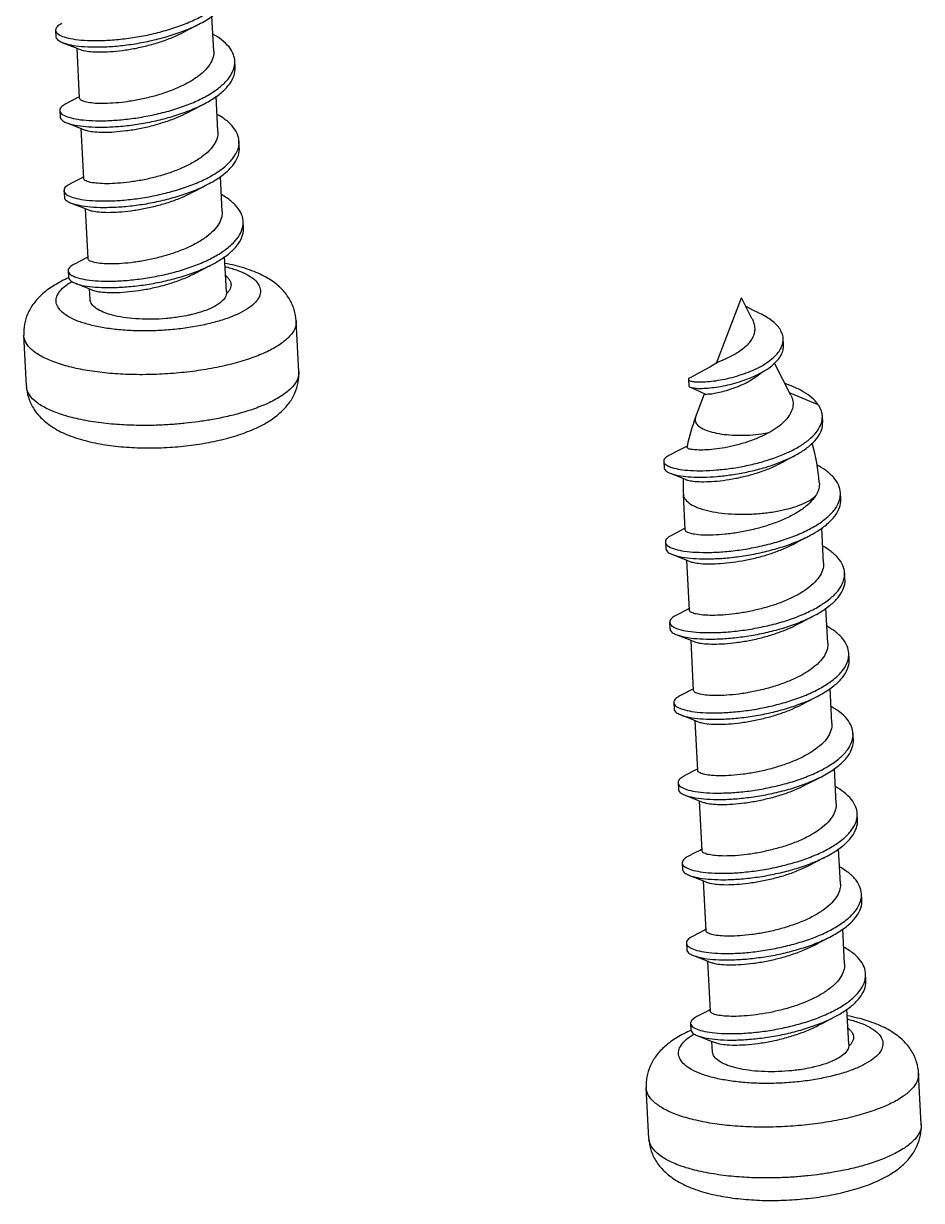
# Model space of a CAD drawing. Extents: x 2162 to 2434, y 31 to 217.
# Drawn here: x 2205.48 to 2218.64, y 31.41 to 48.64 of the extents above; entities that cross this region are included whole.
import ezdxf

# ---------------------------------------------------------------- set-up
doc = ezdxf.new("R2010")
doc.units = 0
doc.header["$LTSCALE"] = 30.734
doc.header["$MEASUREMENT"] = 0
doc.layers.get('0').update_dxf_attribs({"linetype": 'CONTINUOUS'})

msp = doc.modelspace()

# ---------------------------------------------------------------- linework, layer by layer
at = {"color": 7, "linetype": 'Continuous'}
for p, q in [((2207.891, 48.551), (2208.054, 48.635)), ((2208.272, 48.242), (2208.245, 48.754)), ((2205.953, 48.546), (2205.957, 48.452)), ((2207.829, 48.518), (2207.891, 48.551)), ((2206.305, 47.55), (2206.267, 48.282)), ((2208.585, 48.001), (2208.58, 48.095)), ((2208.333, 47.067), (2208.306, 47.579)), ((2206.281, 47.561), (2206.105, 47.47)), ((2206.304, 47.573), (2206.281, 47.561)), ((2207.953, 47.376), (2208.115, 47.46)), ((2206.014, 47.371), (2206.019, 47.277)), ((2207.891, 47.343), (2207.953, 47.376)), ((2206.367, 46.375), (2206.328, 47.107)), ((2208.646, 46.826), (2208.641, 46.92)), ((2206.343, 46.386), (2206.167, 46.295)), ((2206.365, 46.398), (2206.343, 46.386)), ((2208.395, 45.893), (2208.368, 46.404)), ((2206.076, 46.197), (2206.081, 46.103)), ((2206.428, 45.201), (2206.39, 45.933)), ((2208.708, 45.651), (2208.703, 45.745)), ((2206.404, 45.212), (2206.228, 45.12)), ((2206.427, 45.224), (2206.404, 45.212)), ((2208.456, 44.718), (2208.429, 45.23)), ((2206.137, 45.022), (2206.142, 44.928)), ((2208.014, 44.994), (2208.076, 45.027)), ((2208.076, 45.027), (2208.238, 45.111)), ((2206.46, 44.602), (2206.451, 44.758)), ((2208.456, 44.718), (2208.456, 44.687)), ((2215.638, 43.669), (2216.005, 44.628)), ((2216.16, 44.324), (2216.005, 44.628)), ((2216.067, 44.507), (2216.086, 44.495)), ((2209.519, 43.545), (2209.48, 44.289)), ((2205.524, 43.336), (2205.486, 44.08)), ((2216.622, 43.936), (2216.617, 44.03)), ((2215.649, 43.676), (2215.645, 43.674)), ((2216.732, 43.202), (2216.492, 43.672)), ((2216.179, 43.445), (2216.217, 43.472)), ((2215.23, 43.431), (2215.235, 43.337)), ((2216.706, 43.349), (2216.645, 43.373)), ((2215.333, 42.876), (2215.465, 43.221)), ((2215.408, 43.248), (2215.467, 43.219)), ((2216.714, 43.237), (2217.128, 43.066)), ((2217.197, 42.802), (2217.192, 42.896)), ((2215.21, 42.457), (2215.2, 42.451)), ((2214.867, 42.231), (2214.871, 42.137)), ((2215.182, 41.227), (2215.155, 41.746)), ((2217.462, 41.678), (2217.457, 41.772)), ((2215.163, 41.241), (2214.982, 41.147)), ((2215.181, 41.25), (2215.163, 41.241)), ((2217.21, 40.744), (2217.183, 41.256)), ((2214.891, 41.048), (2214.896, 40.954)), ((2216.768, 41.02), (2216.83, 41.053)), ((2216.83, 41.053), (2216.992, 41.137)), ((2215.244, 40.052), (2215.205, 40.784)), ((2217.523, 40.503), (2217.518, 40.597)), ((2215.225, 40.066), (2215.044, 39.972)), ((2215.242, 40.075), (2215.225, 40.066)), ((2217.272, 39.569), (2217.245, 40.081)), ((2214.953, 39.874), (2214.958, 39.78)), ((2216.829, 39.845), (2216.891, 39.878)), ((2216.891, 39.878), (2217.054, 39.962)), ((2215.305, 38.877), (2215.267, 39.609)), ((2217.585, 39.328), (2217.58, 39.422)), ((2215.286, 38.891), (2215.105, 38.797)), ((2215.304, 38.901), (2215.286, 38.891)), ((2216.953, 38.704), (2217.115, 38.788)), ((2217.333, 38.395), (2217.306, 38.907)), ((2215.014, 38.699), (2215.019, 38.605)), ((2216.891, 38.671), (2216.953, 38.704)), ((2215.367, 37.703), (2215.328, 38.435)), ((2217.646, 38.154), (2217.641, 38.248)), ((2215.348, 37.717), (2215.167, 37.623)), ((2215.365, 37.726), (2215.348, 37.717)), ((2217.014, 37.529), (2217.177, 37.613)), ((2217.395, 37.22), (2217.368, 37.732)), ((2215.076, 37.524), (2215.081, 37.43)), ((2216.952, 37.496), (2217.014, 37.529)), ((2215.428, 36.528), (2215.39, 37.26)), ((2217.708, 36.979), (2217.703, 37.073)), ((2215.427, 36.551), (2215.404, 36.539)), ((2217.456, 36.045), (2217.429, 36.557)), ((2217.076, 36.354), (2217.238, 36.438)), ((2215.137, 36.35), (2215.142, 36.256)), ((2217.014, 36.321), (2217.076, 36.354)), ((2215.49, 35.353), (2215.451, 36.085)), ((2217.769, 35.804), (2217.764, 35.898)), ((2215.466, 35.365), (2215.29, 35.273)), ((2215.489, 35.377), (2215.466, 35.365)), ((2217.518, 34.871), (2217.491, 35.382)), ((2215.199, 35.175), (2215.204, 35.081)), ((2217.075, 35.147), (2217.137, 35.18)), ((2217.137, 35.18), (2217.3, 35.264)), ((2215.551, 34.179), (2215.513, 34.911)), ((2217.831, 34.63), (2217.826, 34.724)), ((2215.527, 34.19), (2215.351, 34.099)), ((2215.55, 34.202), (2215.527, 34.19)), ((2217.579, 33.696), (2217.552, 34.208)), ((2215.26, 34), (2215.265, 33.906)), ((2217.137, 33.972), (2217.199, 34.005)), ((2217.199, 34.005), (2217.361, 34.089)), ((2215.583, 33.58), (2215.574, 33.736)), ((2217.579, 33.696), (2217.579, 33.665)), ((2218.642, 32.524), (2218.603, 33.267)), ((2214.648, 32.314), (2214.609, 33.058))]:
    msp.add_line(p, q, dxfattribs=at)
for points in [[(2206.058, 48.364), (2206.241, 48.292), (2206.312, 48.264)], [(2206.12, 47.189), (2206.303, 47.117), (2206.373, 47.089)], [(2207.952, 46.169), (2208.014, 46.201), (2208.099, 46.246), (2208.177, 46.286)], [(2206.181, 46.014), (2206.269, 45.98), (2206.364, 45.943), (2206.435, 45.915)], [(2206.243, 44.84), (2206.426, 44.768), (2206.496, 44.74)], [(2216.248, 44.41), (2216.184, 44.44), (2216.118, 44.475), (2216.086, 44.495)], [(2215.645, 43.674), (2215.543, 43.613), (2215.406, 43.537), (2215.255, 43.457)], [(2216.217, 43.472), (2216.249, 43.495), (2216.302, 43.531), (2216.351, 43.562)], [(2215.254, 43.319), (2215.322, 43.288), (2215.408, 43.248)], [(2215.2, 42.451), (2215.075, 42.386), (2214.953, 42.323)], [(2216.609, 42.22), (2216.633, 42.233), (2216.714, 42.277), (2216.787, 42.316)], [(2214.96, 42.058), (2215.049, 42.023), (2215.145, 41.984), (2215.191, 41.965)], [(2214.997, 40.866), (2215.18, 40.794), (2215.25, 40.766)], [(2215.058, 39.691), (2215.241, 39.62), (2215.312, 39.592)], [(2215.12, 38.517), (2215.303, 38.445), (2215.373, 38.417)], [(2215.181, 37.342), (2215.364, 37.27), (2215.435, 37.242)], [(2215.404, 36.539), (2215.313, 36.492), (2215.228, 36.448)], [(2215.243, 36.167), (2215.426, 36.096), (2215.496, 36.067)], [(2215.304, 34.993), (2215.488, 34.921), (2215.558, 34.893)], [(2215.366, 33.818), (2215.453, 33.784), (2215.549, 33.746), (2215.619, 33.718)]]:
    msp.add_lwpolyline(points, dxfattribs=at)
for centre, radius, start, end in [((2208.287, 46.913), 0.355, 340.6676, 346.0952), ((2208.364, 45.734), 0.34, 343.9819, 346.1451), ((2205.74, 43.346), 0.215, 182.6102, 188.794), ((2217.885, 41.897), 2.733, 159.0155, 168.1891), ((2216.029, 44.594), 1.978, 277.8249, 281.1336), ((2207.399, 46.716), 4.283, 277.8102, 281.82), ((2217.901, 41.894), 2.749, 168.1802, 168.4513), ((2214.391, 41.706), 2.765, 4.5133, 16.5217), ((2217.923, 41.891), 2.772, 178.1481, 182.9957), ((2217.103, 41.765), 0.355, 340.7578, 346.1018), ((2217.41, 35.891), 0.355, 340.6676, 346.0952), ((2217.487, 34.712), 0.34, 343.9819, 346.1451), ((2214.863, 32.324), 0.215, 182.6102, 188.794), ((2216.522, 35.694), 4.283, 277.8102, 281.82)]:
    msp.add_arc(centre, radius, start, end, dxfattribs=at)
for points, start_tangent, end_tangent in [([(2205.953, 48.546), (2205.955, 48.533), (2205.994, 48.488), (2206.078, 48.449), (2206.205, 48.419), (2206.37, 48.4), (2206.566, 48.395), (2206.786, 48.404), (2207.023, 48.429), (2207.268, 48.47), (2207.512, 48.528), (2207.745, 48.6), (2207.96, 48.686), (2208.148, 48.784), (2208.303, 48.892), (2208.419, 49.007), (2208.492, 49.126), (2208.509, 49.178)], (-0.003733, -0.999993), (0.238062, 0.97125)), ([(2208.054, 48.635), (2208.153, 48.69), (2208.308, 48.798), (2208.424, 48.913), (2208.497, 49.032), (2208.523, 49.152), (2208.523, 49.175)], (0.889658, 0.456628), (-0.05506, 0.998483)), ([(2206.044, 48.644), (2206.018, 48.63), (2205.963, 48.581), (2205.953, 48.546)], (-0.890897, -0.454206), (-0.003733, -0.999993)), ([(2206.058, 48.364), (2206.083, 48.355), (2206.21, 48.325), (2206.374, 48.306), (2206.571, 48.301), (2206.791, 48.31), (2207.028, 48.335), (2207.273, 48.377), (2207.517, 48.434), (2207.75, 48.506), (2207.965, 48.592), (2208.054, 48.635)], (0.934672, -0.355512), (0.889658, 0.456628)), ([(2205.958, 48.452), (2205.96, 48.439), (2205.999, 48.394), (2206.058, 48.364)], (-0.003733, -0.999993), (0.934672, -0.355512)), ([(2207.507, 48.382), (2207.686, 48.45), (2207.829, 48.518)], (0.948106, 0.317954), (0.883607, 0.468229)), ([(2208.58, 48.095), (2208.56, 48.188), (2208.495, 48.301), (2208.385, 48.406), (2208.26, 48.489)], (-0.055017, 0.998485), (-0.871636, 0.490154)), ([(2206.312, 48.264), (2206.367, 48.248), (2206.468, 48.233), (2206.599, 48.228), (2206.753, 48.233), (2206.928, 48.251), (2207.12, 48.281), (2207.316, 48.326), (2207.507, 48.382)], (0.926871, -0.37538), (0.948106, 0.317954)), ([(2208.272, 48.242), (2208.268, 48.18), (2208.23, 48.074), (2208.154, 47.97), (2208.043, 47.872), (2207.9, 47.78), (2207.73, 47.697), (2207.547, 47.627)], (0.051456, -0.998675), (-0.948106, -0.317954)), ([(2206.015, 47.371), (2206.018, 47.354), (2206.061, 47.309), (2206.149, 47.271), (2206.278, 47.242), (2206.444, 47.225), (2206.641, 47.22), (2206.861, 47.231), (2207.097, 47.256), (2207.34, 47.298), (2207.582, 47.355), (2207.814, 47.428), (2208.026, 47.513), (2208.213, 47.611), (2208.366, 47.718), (2208.481, 47.832), (2208.553, 47.951), (2208.571, 48.004)], (0.0152, -0.999884), (0.237985, 0.971269)), ([(2208.115, 47.46), (2208.211, 47.513), (2208.367, 47.62), (2208.483, 47.735), (2208.557, 47.853), (2208.585, 47.973), (2208.585, 48.001)], (0.889649, 0.456646), (-0.055063, 0.998483)), ([(2208.571, 48.004), (2208.58, 48.07), (2208.58, 48.095)], (0.237985, 0.971269), (-0.055017, 0.998485)), ([(2207.547, 47.627), (2207.355, 47.57), (2207.158, 47.526), (2206.966, 47.495), (2206.791, 47.478), (2206.635, 47.473), (2206.504, 47.478), (2206.404, 47.493), (2206.338, 47.515), (2206.307, 47.542), (2206.306, 47.55)], (-0.948106, -0.317954), (0.061522, 0.998106)), ([(2206.105, 47.47), (2206.071, 47.45), (2206.022, 47.402), (2206.015, 47.371)], (-0.888475, -0.458926), (0.0152, -0.999884)), ([(2206.12, 47.189), (2206.146, 47.18), (2206.273, 47.15), (2206.437, 47.132), (2206.632, 47.126), (2206.852, 47.136), (2207.088, 47.16), (2207.332, 47.201), (2207.575, 47.258), (2207.808, 47.33), (2208.023, 47.416), (2208.115, 47.46)], (0.93425, -0.356618), (0.889649, 0.456646)), ([(2206.02, 47.277), (2206.022, 47.264), (2206.061, 47.219), (2206.12, 47.189)], (-0.001208, -0.999999), (0.93425, -0.356618)), ([(2207.569, 47.208), (2207.752, 47.277), (2207.891, 47.343)], (0.948106, 0.317954), (0.883581, 0.468279)), ([(2208.641, 46.92), (2208.614, 47.032), (2208.541, 47.144), (2208.425, 47.248), (2208.322, 47.314)], (-0.053265, 0.99858), (-0.871265, 0.490813)), ([(2206.373, 47.089), (2206.426, 47.074), (2206.526, 47.059), (2206.657, 47.053), (2206.813, 47.058), (2206.988, 47.076), (2207.18, 47.106), (2207.377, 47.151), (2207.569, 47.208)], (0.925407, -0.378976), (0.948106, 0.317954)), ([(2208.333, 47.067), (2208.326, 46.99), (2208.285, 46.888), (2208.208, 46.788), (2208.098, 46.692), (2207.956, 46.602), (2207.789, 46.521), (2207.608, 46.452)], (0.050137, -0.998742), (-0.948106, -0.317954)), ([(2208.632, 46.828), (2208.642, 46.915), (2208.641, 46.92)], (0.239923, 0.970792), (-0.053265, 0.99858)), ([(2206.077, 46.197), (2206.084, 46.171), (2206.134, 46.128), (2206.229, 46.091), (2206.364, 46.064), (2206.536, 46.048), (2206.737, 46.046), (2206.96, 46.059), (2207.198, 46.087), (2207.442, 46.132), (2207.683, 46.192), (2207.912, 46.266), (2208.121, 46.354), (2208.302, 46.453), (2208.45, 46.562), (2208.558, 46.677), (2208.622, 46.796)], (0.064602, -0.997911), (0.330716, 0.94373)), ([(2208.177, 46.286), (2208.281, 46.343), (2208.435, 46.451), (2208.549, 46.566), (2208.621, 46.684), (2208.647, 46.804), (2208.646, 46.826)], (0.889672, 0.4566), (-0.054978, 0.998488)), ([(2207.608, 46.452), (2207.419, 46.396), (2207.226, 46.352), (2207.036, 46.322), (2206.859, 46.304), (2206.702, 46.298), (2206.568, 46.304), (2206.466, 46.318), (2206.399, 46.34), (2206.368, 46.368), (2206.368, 46.375)], (-0.948106, -0.317954), (0.063118, 0.998006)), ([(2206.167, 46.295), (2206.121, 46.268), (2206.079, 46.219), (2206.077, 46.197)], (-0.887917, -0.460005), (0.064602, -0.997911)), ([(2206.181, 46.014), (2206.213, 46.004), (2206.341, 45.974), (2206.507, 45.956), (2206.704, 45.952), (2206.925, 45.962), (2207.162, 45.987), (2207.406, 46.029), (2207.648, 46.087), (2207.881, 46.159), (2208.094, 46.245), (2208.177, 46.286)], (0.933019, -0.359827), (0.889672, 0.4566)), ([(2206.082, 46.103), (2206.084, 46.087), (2206.126, 46.042), (2206.181, 46.014)], (0.007134, -0.999975), (0.933019, -0.359827)), ([(2206.435, 45.915), (2206.488, 45.899), (2206.59, 45.884), (2206.724, 45.879), (2206.881, 45.884), (2207.057, 45.902), (2207.248, 45.933), (2207.441, 45.977), (2207.63, 46.033)], (0.92515, -0.379601), (0.948106, 0.317954)), ([(2207.63, 46.033), (2207.811, 46.101), (2207.952, 46.169)], (0.948106, 0.317954), (0.883591, 0.46826)), ([(2208.703, 45.745), (2208.702, 45.76), (2208.667, 45.876), (2208.586, 45.987), (2208.464, 46.089), (2208.384, 46.139)], (-0.050132, 0.998743), (-0.871008, 0.491269)), ([(2208.395, 45.893), (2208.388, 45.815), (2208.346, 45.712), (2208.27, 45.613), (2208.159, 45.517), (2208.017, 45.427), (2207.851, 45.346), (2207.67, 45.278)], (0.050274, -0.998735), (-0.948106, -0.317954)), ([(2208.694, 45.653), (2208.703, 45.745)], (0.239441, 0.970911), (-0.050132, 0.998743)), ([(2206.138, 45.022), (2206.15, 44.989), (2206.208, 44.947), (2206.31, 44.911), (2206.452, 44.886), (2206.628, 44.872), (2206.834, 44.873), (2207.06, 44.888), (2207.3, 44.919), (2207.543, 44.966), (2207.783, 45.028), (2208.009, 45.105), (2208.214, 45.195), (2208.39, 45.296), (2208.532, 45.406), (2208.633, 45.522), (2208.69, 45.641)], (0.104641, -0.99451), (0.275919, 0.961181)), ([(2208.238, 45.111), (2208.351, 45.174), (2208.503, 45.282), (2208.615, 45.397), (2208.685, 45.516), (2208.708, 45.635), (2208.708, 45.651)], (0.889695, 0.456555), (-0.054641, 0.998506)), ([(2207.67, 45.278), (2207.48, 45.222), (2207.288, 45.178), (2207.101, 45.147), (2206.925, 45.129), (2206.767, 45.123), (2206.631, 45.129), (2206.527, 45.144), (2206.46, 45.166), (2206.43, 45.193), (2206.429, 45.2)], (-0.948106, -0.317954), (0.060461, 0.998171)), ([(2206.228, 45.121), (2206.173, 45.085), (2206.138, 45.036), (2206.138, 45.022)], (-0.891849, -0.452333), (0.104641, -0.99451)), ([(2206.243, 44.84), (2206.279, 44.827), (2206.41, 44.798), (2206.577, 44.781), (2206.776, 44.777), (2206.997, 44.788), (2207.235, 44.814), (2207.479, 44.857), (2207.721, 44.915), (2207.953, 44.988), (2208.165, 45.075), (2208.238, 45.111)], (0.932008, -0.362438), (0.889695, 0.456555)), ([(2206.496, 44.74), (2206.562, 44.721), (2206.674, 44.708), (2206.817, 44.704), (2206.986, 44.713), (2207.174, 44.735), (2207.372, 44.771), (2207.573, 44.821), (2207.769, 44.885), (2207.95, 44.962), (2208.014, 44.994)], (0.930923, -0.365215), (0.883695, 0.468063)), ([(2208.437, 45.085), (2208.455, 45.08), (2208.626, 45.027), (2208.764, 44.964), (2208.867, 44.893), (2208.932, 44.814), (2208.956, 44.732), (2208.94, 44.648), (2208.883, 44.563), (2208.787, 44.481), (2208.655, 44.404), (2208.49, 44.334), (2208.297, 44.273), (2208.082, 44.221), (2207.849, 44.182)], (0.970934, -0.239348), (-0.990605, -0.136752)), ([(2209.48, 44.289), (2209.45, 44.455), (2209.376, 44.617), (2209.256, 44.767), (2209.086, 44.899), (2208.865, 45.01), (2208.584, 45.099), (2208.435, 45.132)], (-0.052302, 0.998631), (-0.98225, 0.187577)), ([(2206.144, 44.92), (2205.939, 44.814), (2205.763, 44.686), (2205.632, 44.545), (2205.544, 44.394), (2205.496, 44.239), (2205.486, 44.08)], (-0.91484, -0.403817), (0.052302, -0.998631)), ([(2207.849, 44.182), (2207.606, 44.156), (2207.359, 44.143), (2207.114, 44.144), (2206.879, 44.159), (2206.659, 44.188), (2206.461, 44.229), (2206.291, 44.282), (2206.152, 44.345), (2206.049, 44.417), (2205.985, 44.495), (2205.96, 44.577), (2205.977, 44.661), (2206.034, 44.746), (2206.129, 44.828), (2206.191, 44.867)], (-0.990605, -0.136752), (0.863374, 0.504564)), ([(2206.143, 44.928), (2206.147, 44.91), (2206.191, 44.865), (2206.243, 44.84)], (0.018739, -0.999824), (0.932008, -0.362438)), ([(2208.445, 44.952), (2208.457, 44.941), (2208.492, 44.905), (2208.513, 44.869), (2208.523, 44.834), (2208.523, 44.797), (2208.512, 44.76), (2208.49, 44.723)], (0.773972, -0.63322), (-0.606592, -0.795013)), ([(2208.456, 44.687), (2208.428, 44.618), (2208.36, 44.551), (2208.255, 44.487), (2208.118, 44.431), (2207.954, 44.384), (2207.903, 44.372)], (-0.119724, -0.992807), (-0.977634, -0.210314)), ([(2208.49, 44.723), (2208.456, 44.687)], (-0.606592, -0.795013), (-0.738437, -0.674323)), ([(2207.903, 44.372), (2207.77, 44.347), (2207.574, 44.323), (2207.372, 44.313), (2207.175, 44.317), (2206.988, 44.334), (2206.821, 44.364), (2206.68, 44.406), (2206.57, 44.458), (2206.496, 44.519), (2206.462, 44.584), (2206.46, 44.602)], (-0.977634, -0.210314), (-0.040445, 0.999182)), ([(2216.16, 44.324), (2216.171, 44.301), (2216.194, 44.231), (2216.2, 44.16), (2216.187, 44.089), (2216.154, 44.018), (2216.105, 43.952)], (0.453634, -0.891188), (-0.665683, -0.746235)), ([(2216.617, 44.03), (2216.617, 44.038), (2216.599, 44.112), (2216.56, 44.183), (2216.502, 44.249), (2216.429, 44.308), (2216.345, 44.362), (2216.253, 44.408), (2216.248, 44.41)], (-0.051389, 0.998679), (-0.911254, 0.411844)), ([(2209.48, 44.289), (2209.48, 44.288), (2209.458, 44.175), (2209.382, 44.063), (2209.255, 43.954), (2209.079, 43.851), (2208.859, 43.757), (2208.602, 43.675), (2208.314, 43.607), (2208.004, 43.555)], (0.052839, -0.998603), (-0.990605, -0.136752)), ([(2208.004, 43.555), (2207.68, 43.52), (2207.35, 43.503), (2207.023, 43.504), (2206.71, 43.524), (2206.417, 43.562), (2206.154, 43.617), (2205.926, 43.688), (2205.741, 43.772), (2205.604, 43.867), (2205.518, 43.971), (2205.486, 44.08)], (-0.990605, -0.136752), (-0.05284, 0.998603)), ([(2216.606, 43.942), (2216.611, 43.961), (2216.617, 44.03)], (0.285765, 0.9583), (-0.051389, 0.998679)), ([(2215.231, 43.432), (2215.242, 43.417), (2215.284, 43.403), (2215.355, 43.395), (2215.451, 43.396), (2215.566, 43.405), (2215.696, 43.424), (2215.834, 43.453), (2215.974, 43.492), (2216.111, 43.54), (2216.24, 43.597), (2216.355, 43.661), (2216.452, 43.731), (2216.528, 43.806), (2216.582, 43.883), (2216.606, 43.942)], (0.255527, -0.966802), (0.285765, 0.9583)), ([(2216.105, 43.952), (2216.039, 43.889), (2215.963, 43.832), (2215.883, 43.785), (2215.806, 43.746), (2215.738, 43.715), (2215.684, 43.692), (2215.649, 43.676)], (-0.665683, -0.746235), (-0.874505, -0.485017)), ([(2216.351, 43.562), (2216.36, 43.567), (2216.457, 43.637), (2216.533, 43.712), (2216.587, 43.789), (2216.616, 43.867), (2216.622, 43.936)], (0.850016, 0.526756), (-0.051389, 0.998679)), ([(2209.519, 43.545), (2209.502, 43.443), (2209.427, 43.325), (2209.294, 43.211), (2209.11, 43.103), (2208.896, 43.013), (2208.671, 42.94), (2208.446, 42.883), (2208.232, 42.841), (2208.043, 42.811)], (0.046171, -0.998934), (-0.990605, -0.136752)), ([(2208.276, 42.524), (2208.563, 42.597), (2208.835, 42.694), (2209.066, 42.811), (2209.241, 42.94), (2209.372, 43.081), (2209.46, 43.231), (2209.508, 43.386), (2209.519, 43.545)], (0.978615, 0.205699), (-0.052302, 0.998631)), ([(2215.255, 43.457), (2215.252, 43.456), (2215.23, 43.435), (2215.231, 43.432)], (-0.892811, -0.450432), (0.255527, -0.966802)), ([(2215.253, 43.318), (2215.289, 43.309), (2215.36, 43.301), (2215.456, 43.302), (2215.571, 43.311), (2215.701, 43.33), (2215.839, 43.359), (2215.979, 43.398), (2216.116, 43.446), (2216.245, 43.503), (2216.351, 43.562)], (0.862816, -0.505519), (0.850016, 0.526756)), ([(2215.468, 43.219), (2215.468, 43.218), (2215.496, 43.217), (2215.552, 43.221), (2215.633, 43.234), (2215.732, 43.256), (2215.843, 43.288), (2215.959, 43.33), (2216.073, 43.383), (2216.179, 43.445)], (-0.198973, -0.980005), (0.831636, 0.555322)), ([(2205.524, 43.336), (2205.554, 43.17), (2205.628, 43.009), (2205.749, 42.859), (2205.918, 42.727), (2206.14, 42.615), (2206.42, 42.526), (2206.72, 42.468), (2207.029, 42.437), (2207.346, 42.428), (2207.665, 42.44), (2207.981, 42.473)], (0.052302, -0.998631), (0.990605, 0.136752)), ([(2208.043, 42.811), (2207.859, 42.789), (2207.656, 42.771), (2207.429, 42.76), (2207.173, 42.758), (2206.887, 42.769), (2206.581, 42.8), (2206.291, 42.85), (2206.039, 42.918), (2205.83, 43.002), (2205.672, 43.099), (2205.57, 43.206), (2205.527, 43.313)], (-0.990605, -0.136752), (-0.152818, 0.988254)), ([(2215.236, 43.338), (2215.246, 43.323), (2215.253, 43.318)], (0.255527, -0.966802), (0.862816, -0.505519)), ([(2217.128, 43.066), (2217.038, 43.163), (2216.913, 43.251), (2216.76, 43.327), (2216.706, 43.349)], (-0.58076, 0.814075), (-0.932809, 0.360371)), ([(2216.732, 43.202), (2216.75, 43.158), (2216.763, 43.072), (2216.746, 42.983), (2216.701, 42.896), (2216.629, 42.811), (2216.531, 42.729), (2216.411, 42.653)], (0.454434, -0.890781), (-0.872481, -0.488647)), ([(2217.192, 42.896), (2217.179, 42.967), (2217.128, 43.066)], (-0.054159, 0.998532), (-0.58076, 0.814075)), ([(2214.868, 42.231), (2214.87, 42.217), (2214.908, 42.175), (2214.988, 42.14), (2215.107, 42.114), (2215.26, 42.098), (2215.44, 42.095), (2215.642, 42.105), (2215.858, 42.13), (2216.079, 42.169), (2216.297, 42.222), (2216.505, 42.289), (2216.696, 42.367), (2216.862, 42.455), (2216.998, 42.552), (2217.1, 42.654), (2217.165, 42.759), (2217.182, 42.806)], (0.002056, -0.999998), (0.258471, 0.966019)), ([(2215.333, 42.876), (2215.327, 42.831), (2215.353, 42.774), (2215.416, 42.723), (2215.514, 42.679), (2215.641, 42.645), (2215.79, 42.623), (2215.955, 42.614), (2216.128, 42.617), (2216.298, 42.634)], (-0.347417, -0.937711), (0.990605, 0.136752)), ([(2216.787, 42.316), (2216.867, 42.362), (2217.003, 42.458), (2217.105, 42.56), (2217.17, 42.665), (2217.196, 42.77), (2217.196, 42.802)], (0.883042, 0.469295), (-0.054159, 0.998532)), ([(2217.182, 42.806), (2217.191, 42.864), (2217.192, 42.896)], (0.258471, 0.966019), (-0.054159, 0.998532)), ([(2216.411, 42.653), (2216.263, 42.58), (2216.1, 42.518), (2215.931, 42.469), (2215.764, 42.432), (2215.607, 42.409), (2215.468, 42.398), (2215.353, 42.398), (2215.268, 42.407), (2215.219, 42.424), (2215.208, 42.444)], (-0.872481, -0.488647), (-0.068035, 0.997683)), ([(2214.953, 42.323), (2214.925, 42.307), (2214.875, 42.262), (2214.868, 42.231)], (-0.890653, -0.454683), (0.002056, -0.999998)), ([(2214.96, 42.058), (2214.993, 42.046), (2215.112, 42.02), (2215.265, 42.004), (2215.445, 42.001), (2215.647, 42.011), (2215.863, 42.036), (2216.083, 42.075), (2216.302, 42.128), (2216.51, 42.195), (2216.7, 42.273), (2216.787, 42.316)], (0.930599, -0.366041), (0.883042, 0.469295)), ([(2214.872, 42.137), (2214.875, 42.123), (2214.913, 42.081), (2214.96, 42.058)], (0.002056, -0.999998), (0.930599, -0.366041)), ([(2215.191, 41.963), (2215.213, 41.957), (2215.299, 41.941), (2215.419, 41.934), (2215.567, 41.937), (2215.736, 41.953), (2215.919, 41.983), (2216.109, 42.026), (2216.296, 42.083), (2216.472, 42.152), (2216.609, 42.22)], (0.944821, -0.327588), (0.874162, 0.485634)), ([(2217.457, 41.772), (2217.429, 41.886), (2217.354, 41.998), (2217.236, 42.102), (2217.114, 42.178)], (-0.053049, 0.998592), (-0.88121, 0.472725)), ([(2217.147, 41.924), (2217.148, 41.897), (2217.133, 41.811), (2217.093, 41.726)], (0.079626, -0.996825), (-0.535307, -0.844658)), ([(2215.155, 41.746), (2215.167, 41.701), (2215.218, 41.637), (2215.307, 41.579), (2215.432, 41.531), (2215.586, 41.493), (2215.763, 41.468), (2215.957, 41.457), (2216.158, 41.46), (2216.36, 41.476), (2216.552, 41.506), (2216.729, 41.548), (2216.882, 41.6), (2217.005, 41.66), (2217.093, 41.726)], (0.062764, -0.998028), (0.713221, 0.70094)), ([(2217.093, 41.726), (2217.006, 41.622), (2216.883, 41.522), (2216.73, 41.432), (2216.554, 41.352), (2216.361, 41.284), (2216.159, 41.229), (2215.958, 41.189), (2215.765, 41.163), (2215.59, 41.151), (2215.439, 41.151), (2215.318, 41.163), (2215.234, 41.184), (2215.189, 41.21), (2215.184, 41.227)], (-0.535307, -0.844658), (-0.079718, 0.996817)), ([(2217.448, 41.679), (2217.457, 41.768), (2217.457, 41.772)], (0.239835, 0.970814), (-0.053049, 0.998592)), ([(2214.893, 41.048), (2214.897, 41.027), (2214.943, 40.983), (2215.035, 40.946), (2215.168, 40.917), (2215.338, 40.901), (2215.539, 40.898), (2215.763, 40.909), (2216.002, 40.937), (2216.247, 40.981), (2216.49, 41.041), (2216.721, 41.115), (2216.932, 41.204), (2217.115, 41.303), (2217.264, 41.412), (2217.373, 41.528), (2217.438, 41.648)], (0.03327, -0.999446), (0.329249, 0.944243)), ([(2216.992, 41.137), (2217.12, 41.209), (2217.269, 41.319), (2217.378, 41.434), (2217.443, 41.554), (2217.462, 41.674), (2217.462, 41.678)], (0.889734, 0.45648), (-0.053049, 0.998592)), ([(2214.982, 41.147), (2214.944, 41.124), (2214.897, 41.076), (2214.893, 41.048)], (-0.887789, -0.46025), (0.03327, -0.999446)), ([(2214.997, 40.866), (2215.04, 40.852), (2215.173, 40.823), (2215.343, 40.807), (2215.544, 40.804), (2215.768, 40.815), (2216.007, 40.843), (2216.252, 40.887), (2216.495, 40.947), (2216.726, 41.021), (2216.937, 41.11), (2216.992, 41.137)], (0.931217, -0.364466), (0.889734, 0.45648)), ([(2214.897, 40.954), (2214.902, 40.934), (2214.948, 40.889), (2214.997, 40.866)], (0.03327, -0.999446), (0.931217, -0.364466)), ([(2215.25, 40.766), (2215.303, 40.751), (2215.407, 40.735), (2215.542, 40.73), (2215.7, 40.736), (2215.875, 40.754), (2216.062, 40.784), (2216.256, 40.828), (2216.446, 40.884)], (0.924825, -0.380392), (0.948106, 0.317954)), ([(2216.446, 40.884), (2216.62, 40.95), (2216.768, 41.02)], (0.948106, 0.317954), (0.883624, 0.468196)), ([(2217.518, 40.597), (2217.493, 40.705), (2217.421, 40.817), (2217.305, 40.922), (2217.199, 40.991)], (-0.054071, 0.998537), (-0.871298, 0.490754)), ([(2217.21, 40.744), (2217.203, 40.667), (2217.16, 40.561), (2217.081, 40.461), (2216.971, 40.366), (2216.831, 40.278), (2216.666, 40.198), (2216.485, 40.129)], (0.050461, -0.998726), (-0.948106, -0.317954)), ([(2217.509, 40.505), (2217.519, 40.587), (2217.518, 40.597)], (0.240129, 0.970741), (-0.054071, 0.998537)), ([(2214.954, 39.874), (2214.957, 39.855), (2215.001, 39.811), (2215.09, 39.773), (2215.221, 39.744), (2215.39, 39.727), (2215.589, 39.723), (2215.812, 39.734), (2216.05, 39.761), (2216.295, 39.804), (2216.538, 39.862), (2216.77, 39.936), (2216.982, 40.024), (2217.167, 40.123), (2217.318, 40.232), (2217.43, 40.347), (2217.497, 40.466), (2217.509, 40.505)], (0.017339, -0.99985), (0.240129, 0.970741)), ([(2217.054, 39.962), (2217.172, 40.029), (2217.323, 40.138), (2217.435, 40.253), (2217.502, 40.372), (2217.524, 40.493), (2217.523, 40.503)], (0.889711, 0.456524), (-0.054071, 0.998537)), ([(2216.485, 40.129), (2216.295, 40.073), (2216.099, 40.029), (2215.909, 39.998), (2215.735, 39.981), (2215.578, 39.975), (2215.444, 39.981), (2215.341, 39.996), (2215.275, 40.018), (2215.245, 40.045), (2215.245, 40.052)], (-0.948106, -0.317954), (0.059025, 0.998256)), ([(2215.044, 39.972), (2215.01, 39.952), (2214.96, 39.904), (2214.954, 39.874)], (-0.88848, -0.458916), (0.017339, -0.99985)), ([(2215.058, 39.691), (2215.095, 39.679), (2215.226, 39.65), (2215.395, 39.633), (2215.594, 39.629), (2215.817, 39.64), (2216.055, 39.667), (2216.3, 39.71), (2216.543, 39.768), (2216.775, 39.842), (2216.987, 39.93), (2217.054, 39.962)], (0.932016, -0.362416), (0.889711, 0.456524)), ([(2216.507, 39.71), (2216.688, 39.778), (2216.829, 39.845)], (0.948106, 0.317954), (0.883596, 0.46825)), ([(2214.959, 39.78), (2214.962, 39.761), (2215.006, 39.717), (2215.058, 39.691)], (0.017339, -0.99985), (0.932016, -0.362416)), ([(2215.312, 39.591), (2215.363, 39.576), (2215.466, 39.561), (2215.6, 39.556), (2215.757, 39.561), (2215.931, 39.578), (2216.121, 39.609), (2216.317, 39.653), (2216.507, 39.71)], (0.924125, -0.382089), (0.948106, 0.317954)), ([(2217.58, 39.422), (2217.557, 39.524), (2217.488, 39.637), (2217.374, 39.742), (2217.26, 39.816)], (-0.054739, 0.998501), (-0.871421, 0.490536)), ([(2217.272, 39.57), (2217.265, 39.491), (2217.221, 39.385), (2217.141, 39.284), (2217.029, 39.189), (2216.89, 39.102), (2216.726, 39.023), (2216.547, 38.955)], (0.050403, -0.998729), (-0.948106, -0.317954)), ([(2215.015, 38.699), (2215.018, 38.683), (2215.059, 38.638), (2215.146, 38.6), (2215.275, 38.57), (2215.441, 38.552), (2215.639, 38.548), (2215.86, 38.558), (2216.098, 38.584), (2216.343, 38.626), (2216.586, 38.684), (2216.819, 38.757), (2217.033, 38.844), (2217.219, 38.943), (2217.372, 39.051), (2217.486, 39.166), (2217.556, 39.285), (2217.571, 39.331)], (0.00453, -0.99999), (0.238625, 0.971112)), ([(2217.115, 38.788), (2217.224, 38.849), (2217.377, 38.957), (2217.491, 39.072), (2217.561, 39.191), (2217.585, 39.311), (2217.585, 39.328)], (0.889685, 0.456575), (-0.054739, 0.998501)), ([(2217.571, 39.331), (2217.58, 39.405), (2217.58, 39.422)], (0.238625, 0.971112), (-0.054739, 0.998501)), ([(2215.105, 38.797), (2215.075, 38.78), (2215.023, 38.732), (2215.015, 38.699)], (-0.889556, -0.456827), (0.00453, -0.99999)), ([(2215.12, 38.517), (2215.151, 38.506), (2215.28, 38.476), (2215.446, 38.458), (2215.644, 38.454), (2215.865, 38.464), (2216.103, 38.49), (2216.348, 38.532), (2216.591, 38.59), (2216.824, 38.663), (2217.038, 38.75), (2217.115, 38.788)], (0.933207, -0.359338), (0.889685, 0.456575)), ([(2216.547, 38.955), (2216.356, 38.898), (2216.159, 38.854), (2215.968, 38.823), (2215.792, 38.806), (2215.638, 38.8), (2215.506, 38.806), (2215.403, 38.821), (2215.337, 38.843), (2215.307, 38.87), (2215.306, 38.877)], (-0.948106, -0.317954), (0.060055, 0.998195)), ([(2216.569, 38.535), (2216.748, 38.603), (2216.891, 38.671)], (0.948106, 0.317954), (0.883603, 0.468237)), ([(2217.641, 38.248), (2217.621, 38.342), (2217.554, 38.456), (2217.443, 38.562), (2217.321, 38.642)], (-0.05506, 0.998483), (-0.87155, 0.490306)), ([(2215.02, 38.605), (2215.022, 38.589), (2215.064, 38.544), (2215.12, 38.517)], (0.00453, -0.99999), (0.933207, -0.359338)), ([(2215.373, 38.417), (2215.425, 38.401), (2215.528, 38.386), (2215.66, 38.381), (2215.814, 38.386), (2215.99, 38.403), (2216.181, 38.434), (2216.378, 38.479), (2216.569, 38.535)], (0.924704, -0.380688), (0.948106, 0.317954)), ([(2217.333, 38.395), (2217.326, 38.317), (2217.283, 38.212), (2217.204, 38.111), (2217.092, 38.016), (2216.951, 37.927), (2216.787, 37.848), (2216.608, 37.78)], (0.050525, -0.998723), (-0.948106, -0.317954)), ([(2215.077, 37.524), (2215.078, 37.511), (2215.117, 37.466), (2215.201, 37.427), (2215.328, 37.397), (2215.493, 37.378), (2215.689, 37.373), (2215.909, 37.382), (2216.146, 37.407), (2216.391, 37.449), (2216.635, 37.506), (2216.868, 37.578), (2217.083, 37.664), (2217.271, 37.762), (2217.427, 37.87), (2217.542, 37.985), (2217.615, 38.104), (2217.632, 38.157)], (-0.003733, -0.999993), (0.238062, 0.97125)), ([(2217.177, 37.613), (2217.276, 37.668), (2217.431, 37.776), (2217.547, 37.891), (2217.62, 38.01), (2217.647, 38.13), (2217.646, 38.154)], (0.889658, 0.456628), (-0.05506, 0.998483)), ([(2217.632, 38.157), (2217.642, 38.224), (2217.641, 38.248)], (0.238062, 0.97125), (-0.05506, 0.998483)), ([(2216.608, 37.78), (2216.417, 37.723), (2216.221, 37.679), (2216.03, 37.648), (2215.854, 37.631), (2215.7, 37.626), (2215.569, 37.631), (2215.468, 37.646), (2215.4, 37.667), (2215.369, 37.694), (2215.368, 37.703)], (-0.948106, -0.317954), (0.054976, 0.998488)), ([(2215.167, 37.622), (2215.141, 37.608), (2215.086, 37.56), (2215.077, 37.524)], (-0.890897, -0.454206), (-0.003733, -0.999993)), ([(2215.181, 37.342), (2215.206, 37.333), (2215.333, 37.303), (2215.497, 37.284), (2215.694, 37.279), (2215.914, 37.288), (2216.151, 37.314), (2216.396, 37.355), (2216.64, 37.412), (2216.873, 37.484), (2217.088, 37.57), (2217.177, 37.613)], (0.934672, -0.355512), (0.889658, 0.456628)), ([(2215.081, 37.43), (2215.083, 37.417), (2215.122, 37.372), (2215.181, 37.342)], (-0.003733, -0.999993), (0.934672, -0.355512)), ([(2216.63, 37.36), (2216.809, 37.428), (2216.952, 37.496)], (0.948106, 0.317954), (0.883607, 0.468229)), ([(2217.703, 37.073), (2217.683, 37.166), (2217.618, 37.279), (2217.509, 37.384), (2217.383, 37.467)], (-0.055017, 0.998485), (-0.871636, 0.490154)), ([(2215.435, 37.242), (2215.49, 37.226), (2215.591, 37.211), (2215.722, 37.206), (2215.876, 37.211), (2216.051, 37.229), (2216.243, 37.26), (2216.439, 37.304), (2216.63, 37.36)], (0.926871, -0.37538), (0.948106, 0.317954)), ([(2217.395, 37.22), (2217.391, 37.158), (2217.353, 37.052), (2217.277, 36.949), (2217.166, 36.85), (2217.023, 36.758), (2216.854, 36.675), (2216.67, 36.605)], (0.051456, -0.998675), (-0.948106, -0.317954)), ([(2217.694, 36.982), (2217.703, 37.048), (2217.703, 37.073)], (0.237985, 0.971269), (-0.055017, 0.998485)), ([(2215.138, 36.35), (2215.141, 36.332), (2215.184, 36.288), (2215.272, 36.25), (2215.401, 36.221), (2215.567, 36.203), (2215.764, 36.198), (2215.984, 36.209), (2216.22, 36.235), (2216.463, 36.276), (2216.705, 36.334), (2216.937, 36.406), (2217.15, 36.492), (2217.336, 36.589), (2217.49, 36.696), (2217.604, 36.811), (2217.676, 36.929), (2217.694, 36.982)], (0.0152, -0.999884), (0.237985, 0.971269)), ([(2217.238, 36.438), (2217.334, 36.491), (2217.49, 36.599), (2217.606, 36.713), (2217.68, 36.832), (2217.708, 36.951), (2217.708, 36.979)], (0.889649, 0.456646), (-0.055063, 0.998483)), ([(2216.67, 36.605), (2216.478, 36.549), (2216.281, 36.504), (2216.089, 36.473), (2215.914, 36.456), (2215.758, 36.451), (2215.628, 36.457), (2215.527, 36.471), (2215.461, 36.493), (2215.43, 36.52), (2215.429, 36.528)], (-0.948106, -0.317954), (0.061522, 0.998106)), ([(2215.228, 36.448), (2215.194, 36.428), (2215.145, 36.38), (2215.138, 36.35)], (-0.888475, -0.458926), (0.0152, -0.999884)), ([(2215.243, 36.167), (2215.269, 36.158), (2215.396, 36.128), (2215.56, 36.11), (2215.755, 36.104), (2215.975, 36.114), (2216.212, 36.139), (2216.456, 36.18), (2216.698, 36.236), (2216.931, 36.308), (2217.146, 36.394), (2217.238, 36.438)], (0.93425, -0.356618), (0.889649, 0.456646)), ([(2215.143, 36.256), (2215.145, 36.242), (2215.184, 36.197), (2215.243, 36.167)], (-0.001208, -0.999999), (0.93425, -0.356618)), ([(2216.692, 36.186), (2216.875, 36.256), (2217.014, 36.321)], (0.948106, 0.317954), (0.883581, 0.468279)), ([(2217.764, 35.898), (2217.737, 36.01), (2217.664, 36.122), (2217.548, 36.226), (2217.445, 36.292)], (-0.053265, 0.99858), (-0.871265, 0.490813)), ([(2215.496, 36.068), (2215.549, 36.052), (2215.65, 36.037), (2215.78, 36.031), (2215.936, 36.037), (2216.111, 36.054), (2216.303, 36.085), (2216.5, 36.129), (2216.692, 36.186)], (0.925407, -0.378976), (0.948106, 0.317954)), ([(2217.456, 36.045), (2217.45, 35.968), (2217.408, 35.866), (2217.331, 35.766), (2217.221, 35.671), (2217.079, 35.58), (2216.912, 35.499), (2216.731, 35.431)], (0.050137, -0.998742), (-0.948106, -0.317954)), ([(2217.755, 35.806), (2217.765, 35.893), (2217.764, 35.898)], (0.239923, 0.970792), (-0.053265, 0.99858)), ([(2215.2, 35.175), (2215.207, 35.15), (2215.257, 35.106), (2215.352, 35.069), (2215.487, 35.042), (2215.659, 35.027), (2215.86, 35.024), (2216.083, 35.037), (2216.321, 35.066), (2216.565, 35.11), (2216.806, 35.17), (2217.035, 35.244), (2217.244, 35.332), (2217.425, 35.432), (2217.573, 35.54), (2217.681, 35.655), (2217.746, 35.774)], (0.064602, -0.997911), (0.330716, 0.94373)), ([(2217.3, 35.264), (2217.404, 35.322), (2217.558, 35.429), (2217.672, 35.544), (2217.744, 35.663), (2217.77, 35.783), (2217.769, 35.804)], (0.889672, 0.4566), (-0.054978, 0.998488)), ([(2216.731, 35.431), (2216.542, 35.375), (2216.349, 35.331), (2216.159, 35.3), (2215.982, 35.282), (2215.825, 35.276), (2215.691, 35.282), (2215.589, 35.297), (2215.522, 35.319), (2215.491, 35.346), (2215.491, 35.353)], (-0.948106, -0.317954), (0.063118, 0.998006)), ([(2215.29, 35.273), (2215.245, 35.246), (2215.202, 35.197), (2215.2, 35.175)], (-0.887917, -0.460005), (0.064602, -0.997911)), ([(2215.304, 34.993), (2215.336, 34.982), (2215.464, 34.952), (2215.63, 34.934), (2215.827, 34.93), (2216.048, 34.94), (2216.285, 34.966), (2216.529, 35.007), (2216.771, 35.065), (2217.004, 35.137), (2217.217, 35.224), (2217.3, 35.264)], (0.933019, -0.359827), (0.889672, 0.4566)), ([(2215.205, 35.081), (2215.207, 35.065), (2215.249, 35.02), (2215.304, 34.993)], (0.007134, -0.999975), (0.933019, -0.359827)), ([(2215.558, 34.893), (2215.611, 34.877), (2215.713, 34.862), (2215.847, 34.857), (2216.004, 34.862), (2216.181, 34.88), (2216.371, 34.911), (2216.564, 34.955), (2216.753, 35.011)], (0.92515, -0.379601), (0.948106, 0.317954)), ([(2216.753, 35.011), (2216.934, 35.08), (2217.075, 35.147)], (0.948106, 0.317954), (0.883591, 0.46826)), ([(2217.826, 34.724), (2217.825, 34.738), (2217.79, 34.854), (2217.71, 34.965), (2217.587, 35.067), (2217.507, 35.117)], (-0.050132, 0.998743), (-0.871008, 0.491269)), ([(2217.518, 34.871), (2217.511, 34.794), (2217.469, 34.691), (2217.393, 34.591), (2217.282, 34.496), (2217.14, 34.405), (2216.974, 34.324), (2216.793, 34.256)], (0.050274, -0.998735), (-0.948106, -0.317954)), ([(2217.817, 34.631), (2217.826, 34.724)], (0.239441, 0.970911), (-0.050132, 0.998743)), ([(2215.261, 34), (2215.273, 33.967), (2215.331, 33.925), (2215.433, 33.89), (2215.575, 33.864), (2215.751, 33.851), (2215.957, 33.851), (2216.183, 33.866), (2216.423, 33.897), (2216.666, 33.944), (2216.906, 34.006), (2217.132, 34.083), (2217.337, 34.173), (2217.513, 34.274), (2217.655, 34.384), (2217.756, 34.5), (2217.813, 34.619)], (0.104641, -0.99451), (0.275919, 0.961181)), ([(2217.361, 34.089), (2217.474, 34.152), (2217.626, 34.26), (2217.738, 34.375), (2217.808, 34.494), (2217.831, 34.614), (2217.831, 34.63)], (0.889695, 0.456555), (-0.054641, 0.998506)), ([(2216.793, 34.256), (2216.603, 34.2), (2216.411, 34.156), (2216.224, 34.126), (2216.048, 34.108), (2215.89, 34.102), (2215.754, 34.107), (2215.65, 34.122), (2215.583, 34.144), (2215.553, 34.171), (2215.552, 34.179)], (-0.948106, -0.317954), (0.060461, 0.998171)), ([(2215.351, 34.099), (2215.296, 34.063), (2215.262, 34.015), (2215.261, 34)], (-0.891849, -0.452333), (0.104641, -0.99451)), ([(2215.366, 33.818), (2215.402, 33.805), (2215.533, 33.777), (2215.7, 33.759), (2215.899, 33.755), (2216.121, 33.766), (2216.358, 33.793), (2216.602, 33.835), (2216.845, 33.893), (2217.076, 33.967), (2217.288, 34.053), (2217.361, 34.089)], (0.932008, -0.362438), (0.889695, 0.456555)), ([(2215.619, 33.718), (2215.685, 33.7), (2215.797, 33.686), (2215.94, 33.682), (2216.109, 33.691), (2216.297, 33.713), (2216.495, 33.749), (2216.696, 33.8), (2216.892, 33.864), (2217.073, 33.94), (2217.137, 33.972)], (0.930923, -0.365215), (0.883695, 0.468063)), ([(2217.56, 34.063), (2217.578, 34.058), (2217.749, 34.005), (2217.887, 33.942), (2217.99, 33.871), (2218.055, 33.793), (2218.079, 33.71), (2218.063, 33.626), (2218.006, 33.541), (2217.91, 33.46), (2217.778, 33.383), (2217.613, 33.312), (2217.42, 33.251), (2217.205, 33.2), (2216.972, 33.16)], (0.970934, -0.239348), (-0.990605, -0.136752)), ([(2218.603, 33.267), (2218.573, 33.433), (2218.499, 33.595), (2218.379, 33.745), (2218.209, 33.877), (2217.988, 33.988), (2217.707, 34.078), (2217.559, 34.11)], (-0.052302, 0.998631), (-0.98225, 0.187577)), ([(2215.267, 33.898), (2215.062, 33.792), (2214.886, 33.664), (2214.755, 33.523), (2214.667, 33.372), (2214.619, 33.217), (2214.609, 33.058)], (-0.91484, -0.403817), (0.052302, -0.998631)), ([(2216.972, 33.16), (2216.729, 33.134), (2216.482, 33.121), (2216.237, 33.122), (2216.002, 33.137), (2215.782, 33.166), (2215.584, 33.207), (2215.414, 33.26), (2215.275, 33.323), (2215.172, 33.395), (2215.108, 33.473), (2215.083, 33.555), (2215.1, 33.64), (2215.157, 33.724), (2215.252, 33.806), (2215.314, 33.845)], (-0.990605, -0.136752), (0.863374, 0.504564)), ([(2215.266, 33.906), (2215.27, 33.888), (2215.314, 33.843), (2215.366, 33.818)], (0.018739, -0.999824), (0.932008, -0.362438)), ([(2217.568, 33.931), (2217.58, 33.92), (2217.615, 33.883), (2217.636, 33.847), (2217.646, 33.812), (2217.646, 33.775), (2217.635, 33.738), (2217.613, 33.701)], (0.773972, -0.63322), (-0.606592, -0.795013)), ([(2217.579, 33.665), (2217.551, 33.596), (2217.483, 33.529), (2217.378, 33.466), (2217.241, 33.409), (2217.077, 33.362), (2217.026, 33.35)], (-0.119724, -0.992807), (-0.977634, -0.210314)), ([(2217.613, 33.701), (2217.579, 33.665)], (-0.606592, -0.795013), (-0.738437, -0.674323)), ([(2217.026, 33.35), (2216.893, 33.325), (2216.697, 33.302), (2216.495, 33.291), (2216.298, 33.295), (2216.111, 33.312), (2215.944, 33.342), (2215.803, 33.384), (2215.693, 33.437), (2215.619, 33.497), (2215.585, 33.563), (2215.583, 33.58)], (-0.977634, -0.210314), (-0.040445, 0.999182)), ([(2218.603, 33.267), (2218.603, 33.266), (2218.581, 33.154), (2218.505, 33.041), (2218.378, 32.932), (2218.202, 32.829), (2217.982, 32.736), (2217.725, 32.654), (2217.438, 32.585), (2217.127, 32.533)], (0.052839, -0.998603), (-0.990605, -0.136752)), ([(2217.127, 32.533), (2216.803, 32.498), (2216.473, 32.481), (2216.147, 32.482), (2215.833, 32.502), (2215.54, 32.54), (2215.277, 32.596), (2215.049, 32.666), (2214.864, 32.75), (2214.727, 32.846), (2214.641, 32.95), (2214.609, 33.058)], (-0.990605, -0.136752), (-0.05284, 0.998603)), ([(2218.642, 32.524), (2218.625, 32.421), (2218.55, 32.304), (2218.417, 32.189), (2218.233, 32.082), (2218.019, 31.991), (2217.794, 31.918), (2217.569, 31.861), (2217.355, 31.819), (2217.166, 31.789)], (0.046171, -0.998934), (-0.990605, -0.136752)), ([(2217.399, 31.502), (2217.686, 31.575), (2217.958, 31.672), (2218.189, 31.79), (2218.364, 31.918), (2218.495, 32.059), (2218.583, 32.21), (2218.631, 32.364), (2218.642, 32.524)], (0.978615, 0.205699), (-0.052302, 0.998631)), ([(2214.648, 32.314), (2214.677, 32.148), (2214.751, 31.987), (2214.872, 31.837), (2215.041, 31.705), (2215.263, 31.593), (2215.543, 31.504), (2215.843, 31.447), (2216.152, 31.415), (2216.469, 31.406), (2216.788, 31.419), (2217.104, 31.451)], (0.052302, -0.998631), (0.990605, 0.136752)), ([(2217.166, 31.789), (2216.982, 31.767), (2216.779, 31.749), (2216.552, 31.738), (2216.296, 31.736), (2216.01, 31.747), (2215.704, 31.778), (2215.415, 31.828), (2215.162, 31.896), (2214.953, 31.98), (2214.795, 32.077), (2214.693, 32.185), (2214.65, 32.291)], (-0.990605, -0.136752), (-0.152818, 0.988254))]:
    msp.add_spline(points, degree=3, dxfattribs=dict(at, start_tangent=start_tangent, end_tangent=end_tangent))

doc.saveas('drawing.dxf')
